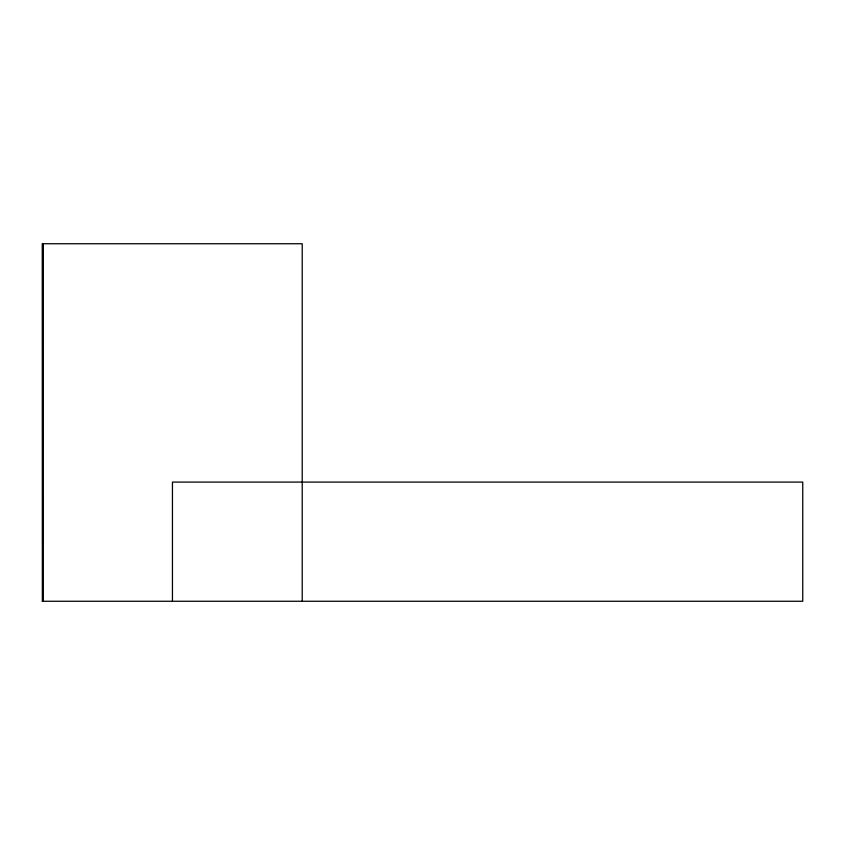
<?xml version="1.0" encoding="UTF-8"?>
<svg xmlns="http://www.w3.org/2000/svg" width="845" height="845" viewBox="0 0 845 845"><rect width="100%" height="100%" fill="white"/><g stroke="black" fill="none" stroke-linecap="round" stroke-linejoin="round"><path stroke-width="1.27" d="M42.25 601.26L802.75 601.26L802.75 482.083L172.443 482.083L172.443 601.26M302.214 601.26L302.214 243.74L42.25 243.74L42.345 601.26M43.348 243.74L43.348 601.26"/></g></svg>
